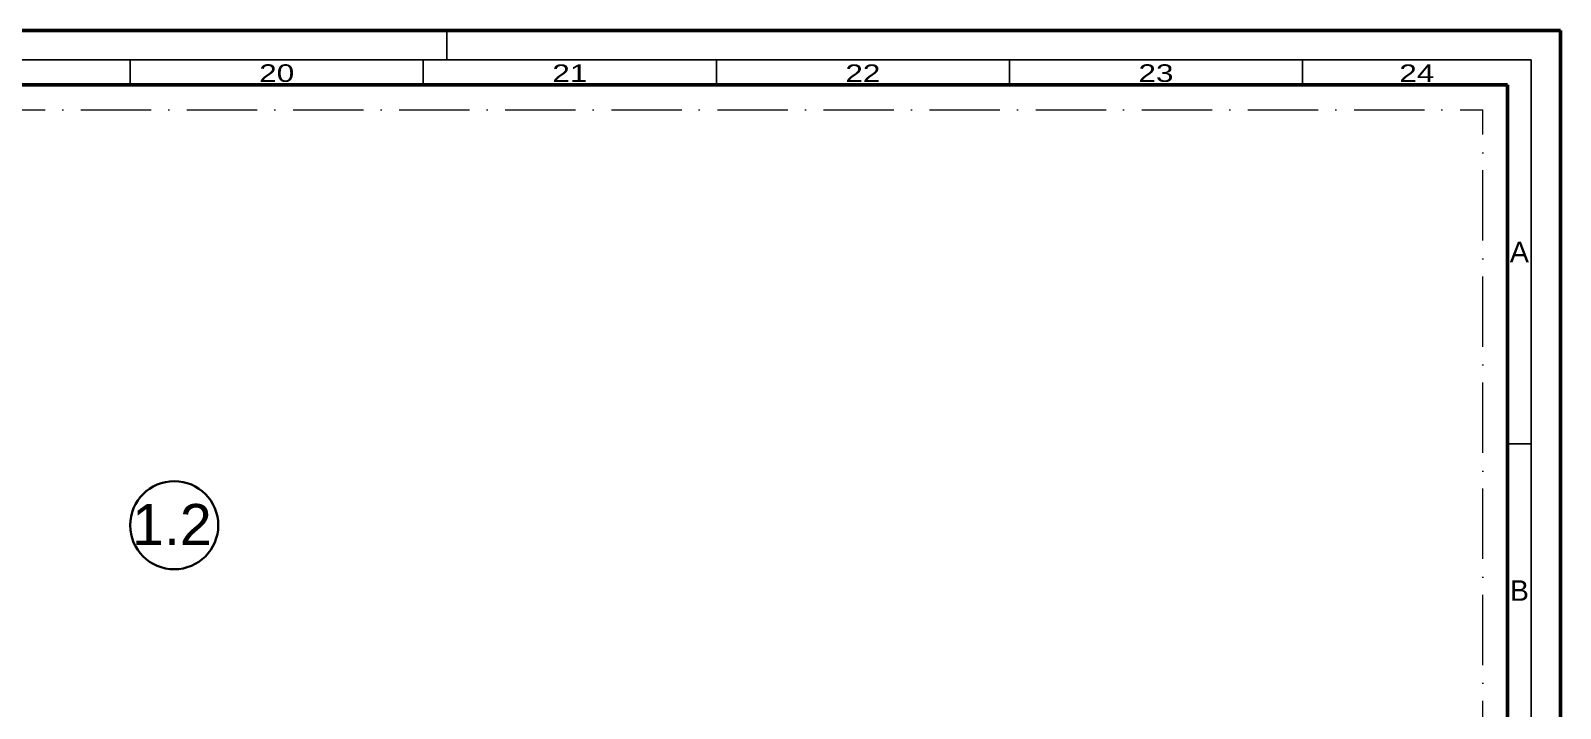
# Model space of a CAD drawing. Header units: millimetres. Extents: x -1189 to 0, y 0 to 841.
# Drawn here: x -261 to 0, y 725.4 to 841 of the extents above; entities that cross this region are included whole.
import ezdxf
from ezdxf.enums import TextEntityAlignment as Align

# ---------------------------------------------------------------- set-up
doc = ezdxf.new("R2010")
doc.units = ezdxf.units.MM
doc.linetypes.add('ACAD_ISO10W100', pattern=[18, 12, -3, 0, -3])
doc.layers.add('S02_Beschriftung', color=40, linetype='Continuous', lineweight=25)
doc.layers.add('S03_AL_Kontur', color=255, linetype='Continuous', lineweight=35)
doc.layers.add('S22_Einfügepunkte', color=91, linetype='Continuous', lineweight=50, plot=False)
doc.layers.add('S26_Schriftfeld', color=7, linetype='Continuous', lineweight=25, plot=False)
doc.styles.add('K_A0_9', font='arial.ttf', dxfattribs={"height": 8.9808})
doc.styles.get("Standard").update_dxf_attribs({"font": 'arial.ttf'})

# ---------------------------------------------------------------- blocks, each defined once
blk = doc.blocks.new('*U85')
at = {"layer": 'S22_Einfügepunkte', "color": 8, "linetype": 'ACAD_ISO10W100', "lineweight": 0}
for p in [(-1175.51, 827.51), (-13.24, 117.38)]:
    blk.add_line(p, (-13.24, 827.51), dxfattribs=at)
at = {"layer": 'S26_Schriftfeld', "lineweight": 50}
for p, q in [((-1189, 841), (0, 841)), ((0, 841), (0, 0)), ((-1179.75, 831.75), (-9, 831.75)), ((-9, 831.75), (-9, 9))]:
    blk.add_line(p, q, dxfattribs=at)
at = {"layer": 'S26_Schriftfeld', "color": 2, "lineweight": 25}
for p, q in [((-190, 841), (-190, 836)), ((-5, 836), (-1184, 836)), ((-244, 836), (-244, 831.75)), ((-194, 836), (-194, 831.75)), ((-144, 836), (-144, 831.75)), ((-94, 836), (-94, 831.75)), ((-44, 836), (-44, 831.75)), ((-5, 5), (-5, 836)), ((-5, 770.5), (-9, 770.5))]:
    blk.add_line(p, q, dxfattribs=at)
at = {"color": 2, "width": 1.2814}
for s, p in [('20', (-219, 833.75)), ('21', (-169, 833.75)), ('22', (-119, 833.75)), ('23', (-69, 833.75)), ('24', (-24.5, 833.75))]:
    blk.add_text(s, height=3, dxfattribs=at).set_placement(p, align=Align.MIDDLE)
at = {"color": 2, "linetype": 'ByBlock'}
for s, p in [('A', (-7, 803.25)), ('B', (-7, 745.5))]:
    blk.add_text(s, height=3.5, dxfattribs=at).set_placement(p, align=Align.MIDDLE)

msp = doc.modelspace()

# ---------------------------------------------------------------- linework, layer by layer
at = {"layer": 'S03_AL_Kontur'}
msp.add_circle((-236.49, 756.64), 7.51, dxfattribs=at)

# ---------------------------------------------------------------- block references
at = {"layer": 'S26_Schriftfeld'}
msp.add_blockref('*U85', (0, 0), dxfattribs=at)

# ---------------------------------------------------------------- texts
at = {"layer": 'S02_Beschriftung', "style": 'K_A0_9'}
msp.add_text('1.2', height=7, dxfattribs=at).set_placement((-243.68, 753.26))

doc.saveas('drawing.dxf')
